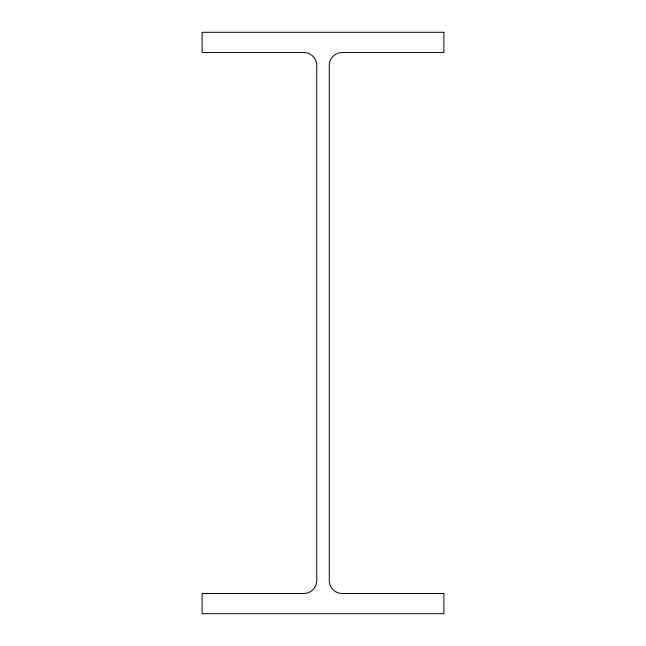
<?xml version="1.0" encoding="UTF-8"?>
<svg xmlns="http://www.w3.org/2000/svg" width="646" height="646" viewBox="0 0 646 646"><rect width="100%" height="100%" fill="white"/><g stroke="black" fill="none" stroke-linecap="round" stroke-linejoin="round"><path stroke-width="0.97" d="M443.875 32.3L202.125 32.3L202.125 52.528L303.895 52.528A12.839 12.839 0 0 1 316.742 65.367L316.742 580.633A12.839 12.839 0 0 1 303.895 593.472L202.125 593.472L202.125 613.7L443.875 613.7L443.875 593.472L342.105 593.472A12.839 12.839 0 0 1 329.258 580.633L329.258 65.367A12.839 12.839 0 0 1 342.105 52.528L443.875 52.528L443.875 32.3"/></g></svg>
